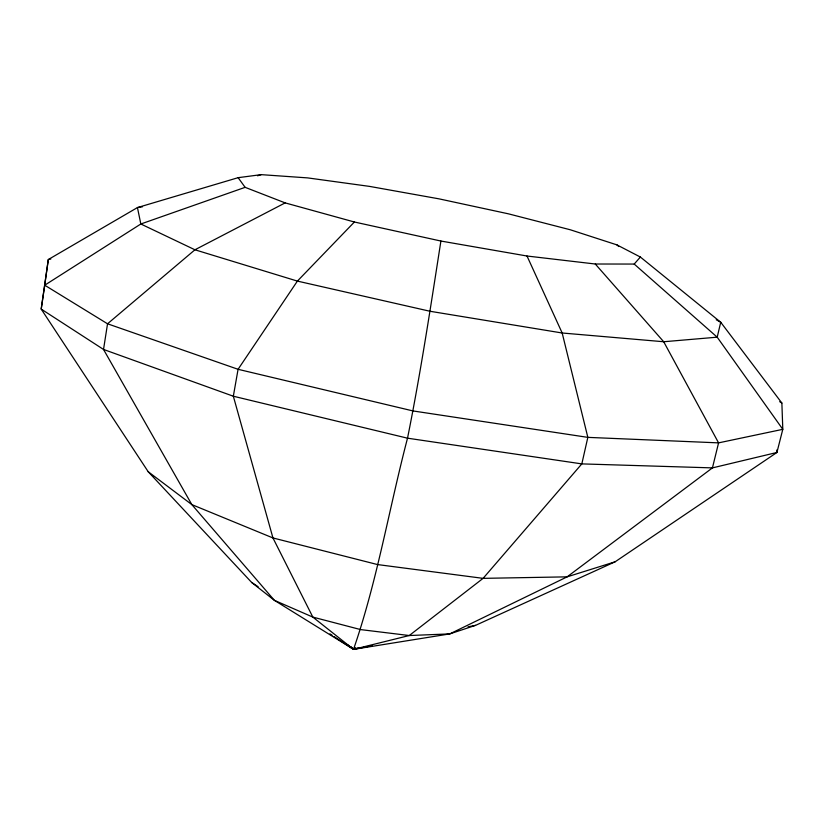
<?xml version="1.0" encoding="UTF-8"?>
<svg xmlns="http://www.w3.org/2000/svg" width="824" height="824" viewBox="0 0 824 824"><rect width="100%" height="100%" fill="white"/><g stroke="black" fill="none" stroke-linecap="round" stroke-linejoin="round"><path stroke-width="1.24" d="M238.126 177.675L245.13 187.336L285.156 202.889L354.392 222.006L440.902 241.041C430.633 306.889 420.662 372.839 407.519 438.183C389.124 508.398 377.268 580.652 353.527 649.353L274.382 600.336L251.65 582.444L148.207 471.73L41.2 309.082L48.307 259.539L137.443 207.576L238.126 177.675L261.187 174.647L307.63 177.891L369.523 186.389L438.976 198.842L508.408 213.828L570.29 229.772L616.867 244.862L640.372 257.037L720.732 322.256L781.873 403.039L782.8 429.325L776.919 452.479L615.137 561.793L475.551 625.354L449.77 633.903L353.527 649.353L334.225 636.674M440.902 241.041L527.01 256.017L595.278 264.01L634.202 264.061L640.372 257.037M354.392 222.006L297.392 281.097L238.074 369.307L233.336 396.22L272.95 537.948L312.832 617.094L353.527 649.353L372.397 645.645M355.587 647.819L353.527 649.353L347.46 644.615M285.156 202.889L194.938 249.785L107.542 323.791L103.525 349.448L191.827 504.597L274.382 600.336L312.832 617.094L360.685 629.608L409.26 635.531L449.77 633.903L567.118 576.851L615.137 561.793M355.855 648.303L353.527 649.353L350.828 646.593M245.13 187.336L140.832 223.994L44.723 285.207L41.2 309.082L103.525 349.448L233.336 396.22L407.519 438.183L581.826 463.891L712.441 467.888L776.919 452.479L776.878 449.925M257.562 175.79L261.187 174.647M359.707 647.561L353.527 649.353L409.26 635.531L483.101 578.355L581.826 463.891L587.842 437.369L562.174 332.999L527.01 256.017M50.82 259.014L48.307 259.539L44.723 285.207L107.542 323.791L238.074 369.307L413.009 410.939L587.842 437.369L718.579 442.869L782.8 429.325L717.199 337.181L634.202 264.061M468.011 626.837L475.551 625.354M142.48 206.783L137.443 207.576L140.832 223.994L194.938 249.785L297.392 281.097L430.004 311.266L562.174 332.999L663.701 341.744L717.199 337.181L720.732 322.256L716.231 319.753M779.71 401.69L781.873 403.039M251.65 582.444L258.087 586.678M329.93 633.862L332.082 635.263M148.207 471.73L191.827 504.597L272.95 537.948L377.526 564.564L483.101 578.355L567.118 576.851L712.441 467.888L718.579 442.869L663.701 341.744L595.278 264.01M616.867 244.862L618.793 246.52"/></g></svg>
